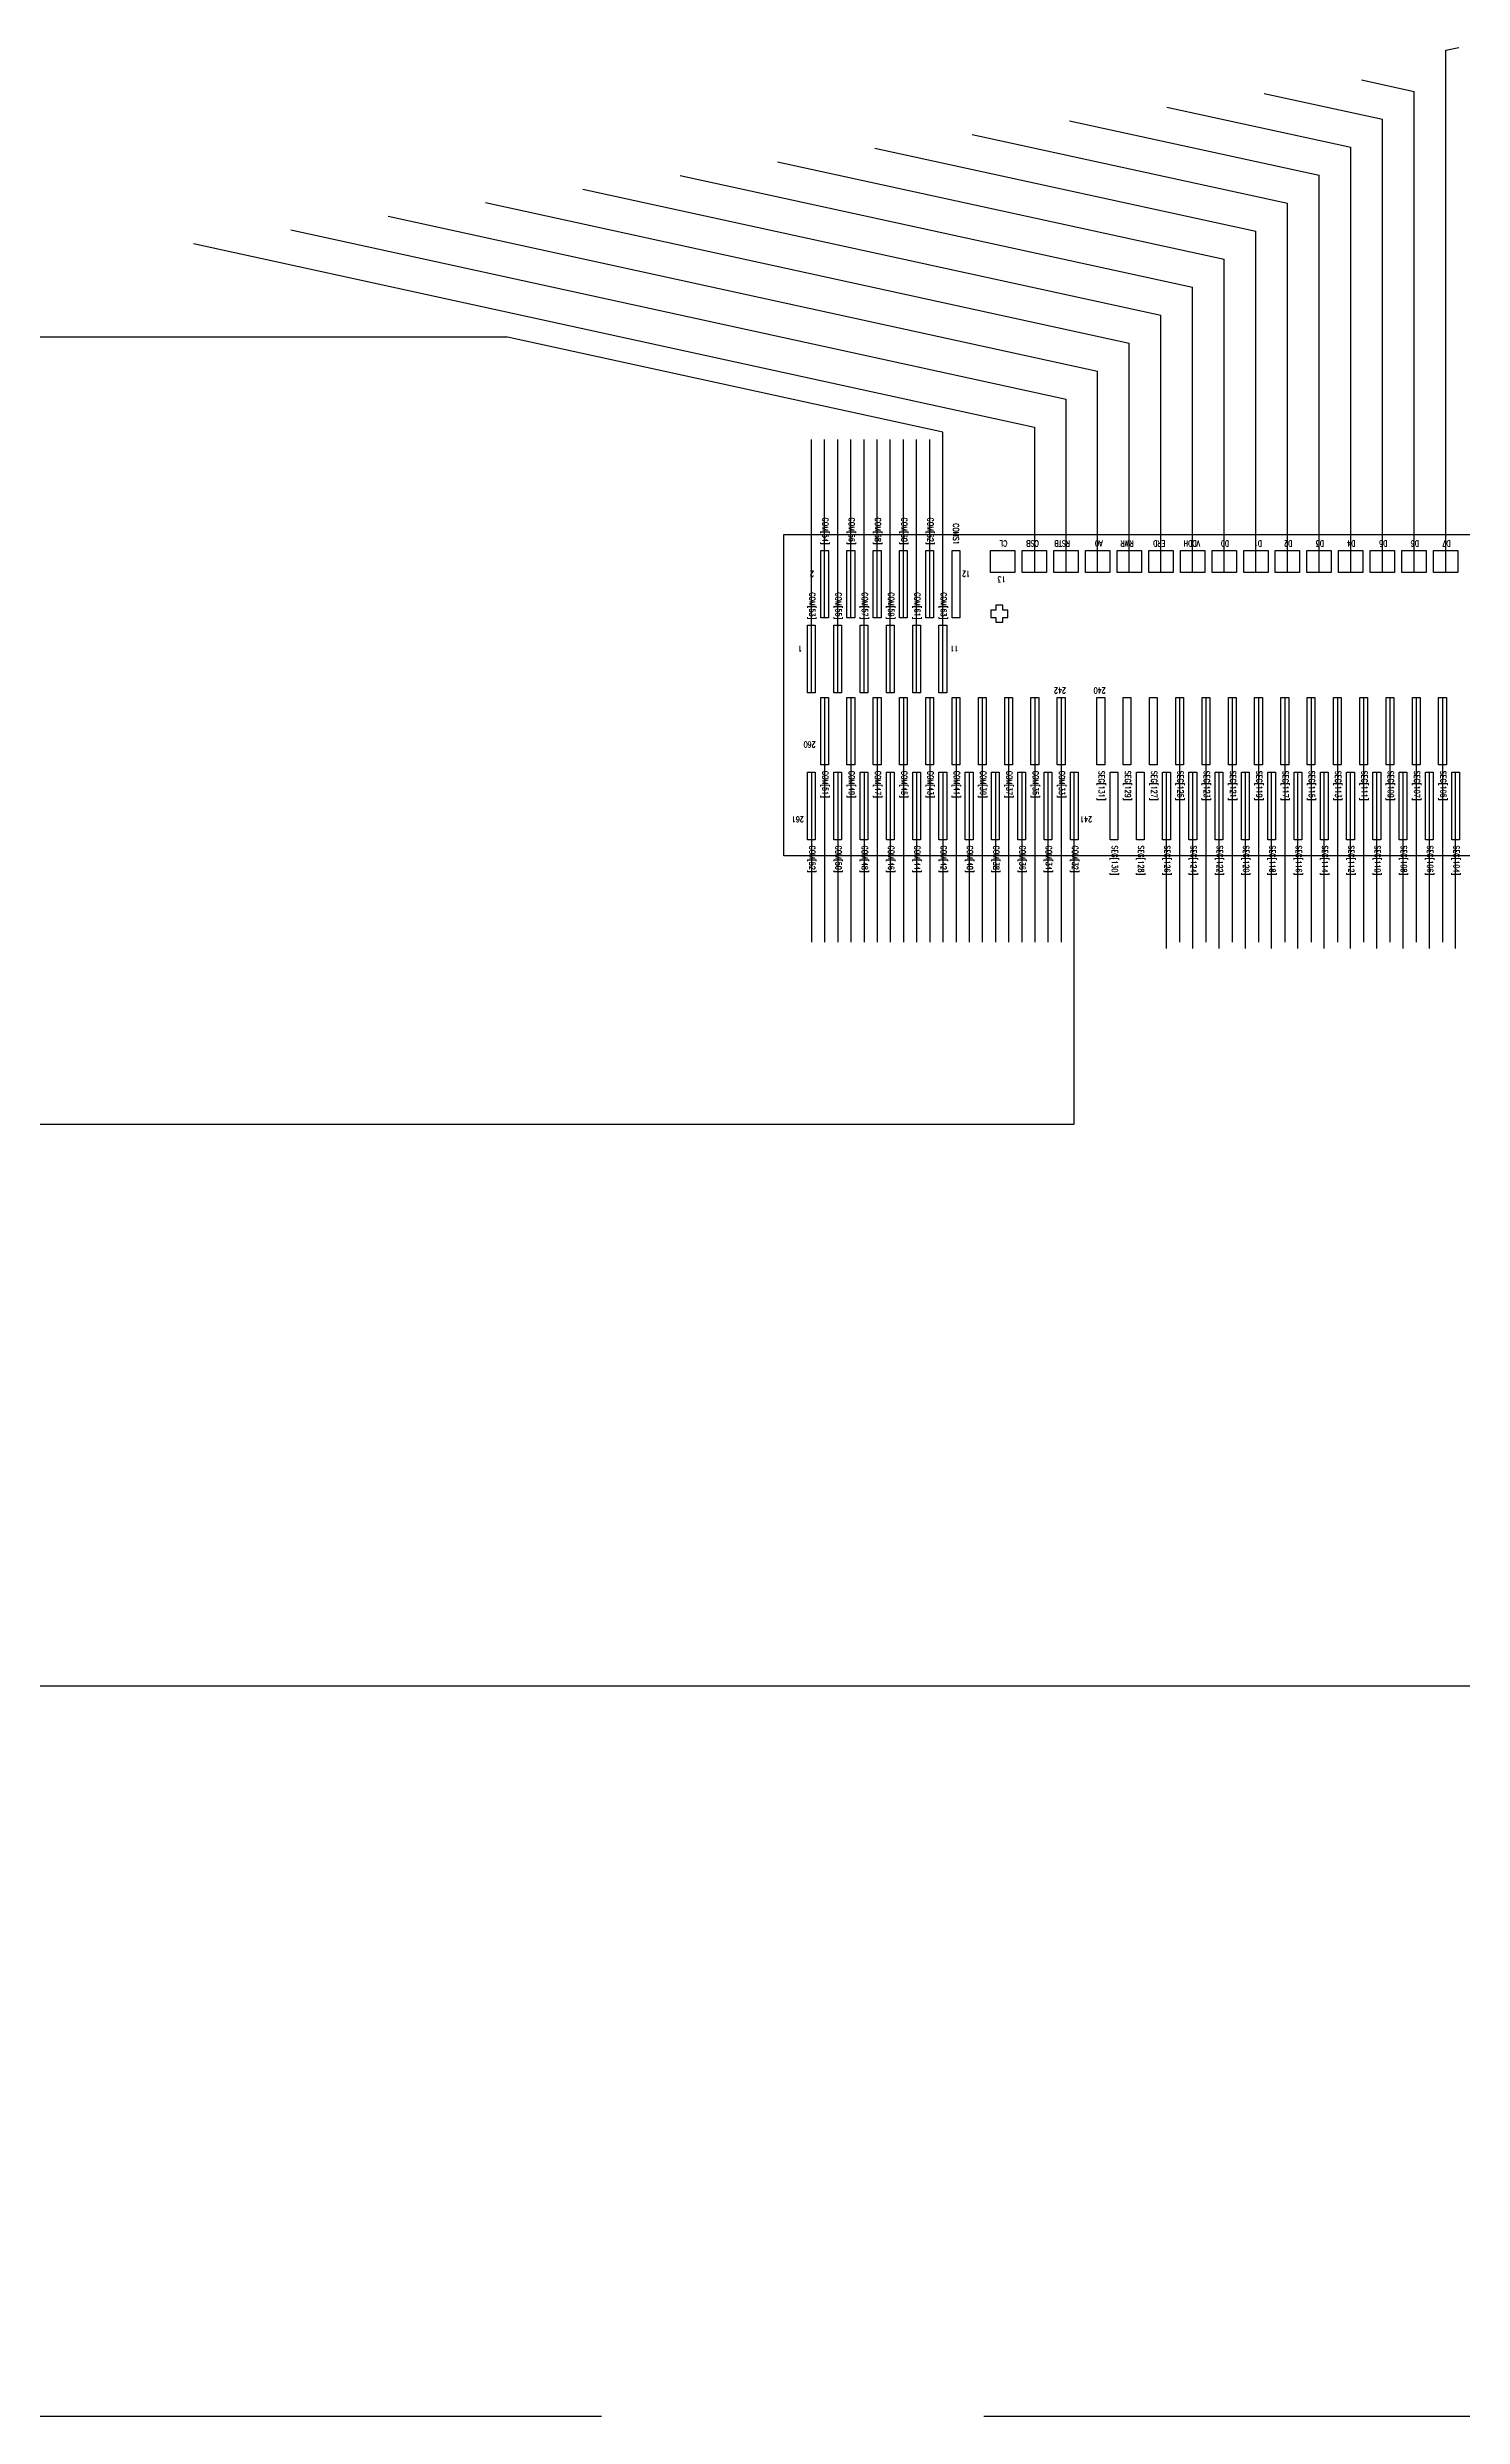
# Model space of a CAD drawing. Header units: millimetres. Extents: x 2413 to 2805, y 744 to 1021.
# Drawn here: x 2492.339 to 2495.247, y 942.071 to 946.937 of the extents above; entities that cross this region are included whole.
import ezdxf
from ezdxf.enums import TextEntityAlignment as Align

# ---------------------------------------------------------------- set-up
doc = ezdxf.new("R2010")
doc.units = ezdxf.units.MM
doc.linetypes.add('DASHED2', pattern=[0.375, 0.25, -0.125])
for name, color, linetype in [('B', 1, 'Continuous'), ('C', 7, 'Continuous'), ('D', 4, 'Continuous'), ('F', 2, 'Continuous')]:
    doc.layers.add(name, color=color, linetype=linetype)
doc.styles.add('Cog', font='txt.shx', dxfattribs={"width": 0.8, "height": 0.028})

msp = doc.modelspace()

# ---------------------------------------------------------------- linework, layer by layer
at = {"ltscale": 6.286513}
msp.add_line((2530.8392, 943.5712), (2460.8392, 943.5712), dxfattribs=at)
at = {"color": 6, "linetype": 'DASHED2', "ltscale": 6.286513}
msp.add_line((2528.8392, 942.0712), (2462.8392, 942.0712), dxfattribs=at)
at = {"layer": 'B', "color": 6}
for p, q in [((2493.2846, 946.3417), (2465.5353, 946.3417)), ((2494.1789, 946.1465), (2493.2846, 946.3417)), ((2494.1789, 945.6114), (2494.1789, 946.1465)), ((2494.4489, 944.7252), (2494.4489, 945.4479)), ((2466.4848, 944.7252), (2494.4489, 944.7252))]:
    msp.add_line(p, q, dxfattribs=at)
for points in [[(2493.9089, 945.6114), (2493.9089, 946.1311)], [(2493.9359, 945.7649), (2493.9359, 946.1311)], [(2493.9629, 945.6114), (2493.9629, 946.1311)], [(2493.9899, 945.7649), (2493.9899, 946.1311)], [(2494.0169, 945.6114), (2494.0169, 946.1311)], [(2494.0439, 945.7649), (2494.0439, 946.1311)], [(2494.0709, 945.6114), (2494.0709, 946.1311)], [(2494.0979, 945.7649), (2494.0979, 946.1311)], [(2494.1249, 945.6114), (2494.1249, 946.1311)], [(2494.1519, 945.7649), (2494.1519, 946.1311)], [(2493.9359, 945.6014), (2493.9359, 945.099)], [(2493.9899, 945.6014), (2493.9899, 945.099)], [(2494.0439, 945.6014), (2494.0439, 945.099)], [(2494.0979, 945.6014), (2494.0979, 945.099)], [(2494.1519, 945.6014), (2494.1519, 945.099)], [(2494.2059, 945.6014), (2494.2059, 945.099)], [(2494.2599, 945.6014), (2494.2599, 945.099)], [(2494.3139, 945.6014), (2494.3139, 945.099)], [(2494.3679, 945.6014), (2494.3679, 945.099)], [(2494.4219, 945.6014), (2494.4219, 945.099)], [(2493.9089, 945.4479), (2493.9089, 945.099)], [(2493.9629, 945.4479), (2493.9629, 945.099)], [(2494.0169, 945.4479), (2494.0169, 945.099)], [(2494.0709, 945.4479), (2494.0709, 945.099)], [(2494.1249, 945.4479), (2494.1249, 945.099)], [(2494.1789, 945.4479), (2494.1789, 945.099)], [(2494.2329, 945.4479), (2494.2329, 945.099)], [(2494.2869, 945.4479), (2494.2869, 945.099)], [(2494.3409, 945.4479), (2494.3409, 945.099)], [(2494.3949, 945.4479), (2494.3949, 945.099)]]:
    msp.add_lwpolyline(points, dxfattribs=at)
at = {"layer": 'C'}
for points in [[(2493.9279, 945.9034), (2493.9439, 945.9034), (2493.9439, 945.7649), (2493.9279, 945.7649)], [(2493.9819, 945.9034), (2493.9979, 945.9034), (2493.9979, 945.7649), (2493.9819, 945.7649)], [(2494.0359, 945.9034), (2494.0519, 945.9034), (2494.0519, 945.7649), (2494.0359, 945.7649)], [(2494.0899, 945.9034), (2494.1059, 945.9034), (2494.1059, 945.7649), (2494.0899, 945.7649)], [(2494.1439, 945.9034), (2494.1599, 945.9034), (2494.1599, 945.7649), (2494.1439, 945.7649)], [(2494.1979, 945.9034), (2494.2139, 945.9034), (2494.2139, 945.7649), (2494.1979, 945.7649)], [(2494.3419, 945.9034), (2494.3919, 945.9034), (2494.3919, 945.8584), (2494.3419, 945.8584)], [(2494.4069, 945.9034), (2494.4569, 945.9034), (2494.4569, 945.8584), (2494.4069, 945.8584)], [(2494.4719, 945.9034), (2494.5219, 945.9034), (2494.5219, 945.8584), (2494.4719, 945.8584)], [(2494.5369, 945.9034), (2494.5869, 945.9034), (2494.5869, 945.8584), (2494.5369, 945.8584)], [(2494.6019, 945.9034), (2494.6519, 945.9034), (2494.6519, 945.8584), (2494.6019, 945.8584)], [(2494.6669, 945.9034), (2494.7169, 945.9034), (2494.7169, 945.8584), (2494.6669, 945.8584)], [(2494.7319, 945.9034), (2494.7819, 945.9034), (2494.7819, 945.8584), (2494.7319, 945.8584)], [(2494.7969, 945.9034), (2494.8469, 945.9034), (2494.8469, 945.8584), (2494.7969, 945.8584)], [(2494.8619, 945.9034), (2494.9119, 945.9034), (2494.9119, 945.8584), (2494.8619, 945.8584)], [(2494.9269, 945.9034), (2494.9769, 945.9034), (2494.9769, 945.8584), (2494.9269, 945.8584)], [(2494.9919, 945.9034), (2495.0419, 945.9034), (2495.0419, 945.8584), (2494.9919, 945.8584)], [(2495.0569, 945.9034), (2495.1069, 945.9034), (2495.1069, 945.8584), (2495.0569, 945.8584)], [(2495.1219, 945.9034), (2495.1719, 945.9034), (2495.1719, 945.8584), (2495.1219, 945.8584)], [(2495.1869, 945.9034), (2495.2369, 945.9034), (2495.2369, 945.8584), (2495.1869, 945.8584)], [(2494.3024, 945.7559), (2494.3024, 945.7659), (2494.3124, 945.7659), (2494.3124, 945.7809), (2494.3024, 945.7809), (2494.3024, 945.7909), (2494.2874, 945.7909), (2494.2874, 945.7809), (2494.2774, 945.7809), (2494.2774, 945.7659), (2494.2874, 945.7659), (2494.2874, 945.7559)], [(2493.9009, 945.7499), (2493.9169, 945.7499), (2493.9169, 945.6114), (2493.9009, 945.6114)], [(2493.9549, 945.7499), (2493.9709, 945.7499), (2493.9709, 945.6114), (2493.9549, 945.6114)], [(2494.0089, 945.7499), (2494.0249, 945.7499), (2494.0249, 945.6114), (2494.0089, 945.6114)], [(2494.0629, 945.7499), (2494.0789, 945.7499), (2494.0789, 945.6114), (2494.0629, 945.6114)], [(2494.1169, 945.7499), (2494.1329, 945.7499), (2494.1329, 945.6114), (2494.1169, 945.6114)], [(2494.1709, 945.7499), (2494.1869, 945.7499), (2494.1869, 945.6114), (2494.1709, 945.6114)], [(2493.9279, 945.6014), (2493.9439, 945.6014), (2493.9439, 945.4629), (2493.9279, 945.4629)], [(2493.9819, 945.6014), (2493.9979, 945.6014), (2493.9979, 945.4629), (2493.9819, 945.4629)], [(2494.0359, 945.6014), (2494.0519, 945.6014), (2494.0519, 945.4629), (2494.0359, 945.4629)], [(2494.0899, 945.6014), (2494.1059, 945.6014), (2494.1059, 945.4629), (2494.0899, 945.4629)], [(2494.1439, 945.6014), (2494.1599, 945.6014), (2494.1599, 945.4629), (2494.1439, 945.4629)], [(2494.1979, 945.6014), (2494.2139, 945.6014), (2494.2139, 945.4629), (2494.1979, 945.4629)], [(2494.2519, 945.6014), (2494.2679, 945.6014), (2494.2679, 945.4629), (2494.2519, 945.4629)], [(2494.3059, 945.6014), (2494.3219, 945.6014), (2494.3219, 945.4629), (2494.3059, 945.4629)], [(2494.3599, 945.6014), (2494.3759, 945.6014), (2494.3759, 945.4629), (2494.3599, 945.4629)], [(2494.4139, 945.6014), (2494.4299, 945.6014), (2494.4299, 945.4629), (2494.4139, 945.4629)], [(2494.4954, 945.6014), (2494.5114, 945.6014), (2494.5114, 945.4629), (2494.4954, 945.4629)], [(2494.5494, 945.6014), (2494.5654, 945.6014), (2494.5654, 945.4629), (2494.5494, 945.4629)], [(2494.6034, 945.6014), (2494.6194, 945.6014), (2494.6194, 945.4629), (2494.6034, 945.4629)], [(2494.6574, 945.6014), (2494.6734, 945.6014), (2494.6734, 945.4629), (2494.6574, 945.4629)], [(2494.7114, 945.6014), (2494.7274, 945.6014), (2494.7274, 945.4629), (2494.7114, 945.4629)], [(2494.7654, 945.6014), (2494.7814, 945.6014), (2494.7814, 945.4629), (2494.7654, 945.4629)], [(2494.8194, 945.6014), (2494.8354, 945.6014), (2494.8354, 945.4629), (2494.8194, 945.4629)], [(2494.8734, 945.6014), (2494.8894, 945.6014), (2494.8894, 945.4629), (2494.8734, 945.4629)], [(2494.9274, 945.6014), (2494.9434, 945.6014), (2494.9434, 945.4629), (2494.9274, 945.4629)], [(2494.9814, 945.6014), (2494.9974, 945.6014), (2494.9974, 945.4629), (2494.9814, 945.4629)], [(2495.0354, 945.6014), (2495.0514, 945.6014), (2495.0514, 945.4629), (2495.0354, 945.4629)], [(2495.0894, 945.6014), (2495.1054, 945.6014), (2495.1054, 945.4629), (2495.0894, 945.4629)], [(2495.1434, 945.6014), (2495.1594, 945.6014), (2495.1594, 945.4629), (2495.1434, 945.4629)], [(2495.1974, 945.6014), (2495.2134, 945.6014), (2495.2134, 945.4629), (2495.1974, 945.4629)], [(2493.9009, 945.4479), (2493.9169, 945.4479), (2493.9169, 945.3094), (2493.9009, 945.3094)], [(2493.9549, 945.4479), (2493.9709, 945.4479), (2493.9709, 945.3094), (2493.9549, 945.3094)], [(2494.0089, 945.4479), (2494.0249, 945.4479), (2494.0249, 945.3094), (2494.0089, 945.3094)], [(2494.0629, 945.4479), (2494.0789, 945.4479), (2494.0789, 945.3094), (2494.0629, 945.3094)], [(2494.1169, 945.4479), (2494.1329, 945.4479), (2494.1329, 945.3094), (2494.1169, 945.3094)], [(2494.1709, 945.4479), (2494.1869, 945.4479), (2494.1869, 945.3094), (2494.1709, 945.3094)], [(2494.2249, 945.4479), (2494.2409, 945.4479), (2494.2409, 945.3094), (2494.2249, 945.3094)], [(2494.2789, 945.4479), (2494.2949, 945.4479), (2494.2949, 945.3094), (2494.2789, 945.3094)], [(2494.3329, 945.4479), (2494.3489, 945.4479), (2494.3489, 945.3094), (2494.3329, 945.3094)], [(2494.3869, 945.4479), (2494.4029, 945.4479), (2494.4029, 945.3094), (2494.3869, 945.3094)], [(2494.4409, 945.4479), (2494.4569, 945.4479), (2494.4569, 945.3094), (2494.4409, 945.3094)], [(2494.5224, 945.4479), (2494.5384, 945.4479), (2494.5384, 945.3094), (2494.5224, 945.3094)], [(2494.5764, 945.4479), (2494.5924, 945.4479), (2494.5924, 945.3094), (2494.5764, 945.3094)], [(2494.6304, 945.4479), (2494.6464, 945.4479), (2494.6464, 945.3094), (2494.6304, 945.3094)], [(2494.6844, 945.4479), (2494.7004, 945.4479), (2494.7004, 945.3094), (2494.6844, 945.3094)], [(2494.7384, 945.4479), (2494.7544, 945.4479), (2494.7544, 945.3094), (2494.7384, 945.3094)], [(2494.7924, 945.4479), (2494.8084, 945.4479), (2494.8084, 945.3094), (2494.7924, 945.3094)], [(2494.8464, 945.4479), (2494.8624, 945.4479), (2494.8624, 945.3094), (2494.8464, 945.3094)], [(2494.9004, 945.4479), (2494.9164, 945.4479), (2494.9164, 945.3094), (2494.9004, 945.3094)], [(2494.9544, 945.4479), (2494.9704, 945.4479), (2494.9704, 945.3094), (2494.9544, 945.3094)], [(2495.0084, 945.4479), (2495.0244, 945.4479), (2495.0244, 945.3094), (2495.0084, 945.3094)], [(2495.0624, 945.4479), (2495.0784, 945.4479), (2495.0784, 945.3094), (2495.0624, 945.3094)], [(2495.1164, 945.4479), (2495.1324, 945.4479), (2495.1324, 945.3094), (2495.1164, 945.3094)], [(2495.1704, 945.4479), (2495.1864, 945.4479), (2495.1864, 945.3094), (2495.1704, 945.3094)], [(2495.2244, 945.4479), (2495.2404, 945.4479), (2495.2404, 945.3094), (2495.2244, 945.3094)]]:
    msp.add_lwpolyline(points, close=True, dxfattribs=at)
at = {"layer": 'C', "color": 5}
msp.add_lwpolyline([(2494.2769, 945.9034), (2494.3269, 945.9034), (2494.3269, 945.8584), (2494.2769, 945.8584)], close=True, dxfattribs=at)
at = {"layer": 'D', "linetype": 'Continuous'}
msp.add_lwpolyline([(2493.8519, 945.9364), (2498.6919, 945.9364), (2498.6919, 945.2764), (2493.8519, 945.2764)], close=True, dxfattribs=at)
at = {"layer": 'F'}
for p, q in [((2495.2119, 946.9306), (2495.2392, 946.9365)), ((2495.2119, 945.8584), (2495.2119, 946.9306)), ((2495.0392, 946.8697), (2495.1469, 946.8462)), ((2494.6392, 946.8137), (2495.0169, 946.7313)), ((2494.8392, 946.8417), (2495.0819, 946.7888)), ((2495.1469, 945.8584), (2495.1469, 946.8462)), ((2494.2392, 946.7577), (2494.8869, 946.6164)), ((2494.4392, 946.7857), (2494.9519, 946.6738)), ((2495.0819, 945.8584), (2495.0819, 946.7888)), ((2494.0392, 946.7297), (2494.8219, 946.5589)), ((2495.0169, 945.8584), (2495.0169, 946.7313)), ((2493.6392, 946.6737), (2494.6919, 946.444)), ((2493.8392, 946.7017), (2494.7569, 946.5014)), ((2494.9519, 945.8584), (2494.9519, 946.6738)), ((2493.2392, 946.6177), (2494.5619, 946.3291)), ((2493.4392, 946.6457), (2494.6269, 946.3865)), ((2494.8869, 945.8584), (2494.8869, 946.6164)), ((2493.0392, 946.5897), (2494.4969, 946.2716)), ((2492.6392, 946.5337), (2494.3669, 946.1567)), ((2494.8219, 945.8584), (2494.8219, 946.5589)), ((2494.7569, 945.8584), (2494.7569, 946.5014)), ((2494.6919, 945.8584), (2494.6919, 946.444)), ((2494.6269, 945.8584), (2494.6269, 946.3865)), ((2494.5619, 945.8584), (2494.5619, 946.3291)), ((2494.4969, 945.8584), (2494.4969, 946.2716)), ((2494.3669, 946.1567), (2494.3669, 945.8584))]:
    msp.add_line(p, q, dxfattribs=at)
at = {"layer": 'F', "color": 6}
for p in [(2492.8392, 946.5617), (2494.4319, 945.8584)]:
    msp.add_line(p, (2494.4319, 946.2141), dxfattribs=at)
at = {"layer": 'F'}
for points in [[(2494.6654, 945.6014), (2494.6654, 945.099)], [(2494.7194, 945.6014), (2494.7194, 945.099)], [(2494.7734, 945.6014), (2494.7734, 945.099)], [(2494.8274, 945.6014), (2494.8274, 945.099)], [(2494.8814, 945.6014), (2494.8814, 945.099)], [(2494.9354, 945.6014), (2494.9354, 945.099)], [(2494.9894, 945.6014), (2494.9894, 945.099)], [(2495.0434, 945.6014), (2495.0434, 945.099)], [(2495.0974, 945.6014), (2495.0974, 945.099)], [(2495.1514, 945.6014), (2495.1514, 945.099)], [(2495.2054, 945.6014), (2495.2054, 945.099)], [(2494.6384, 945.0859), (2494.6384, 945.4479)], [(2494.6924, 945.0859), (2494.6924, 945.4479)], [(2494.7464, 945.0859), (2494.7464, 945.4479)], [(2494.8004, 945.0859), (2494.8004, 945.4479)], [(2494.8544, 945.0859), (2494.8544, 945.4479)], [(2494.9084, 945.0859), (2494.9084, 945.4479)], [(2494.9624, 945.0859), (2494.9624, 945.4479)], [(2495.0164, 945.0859), (2495.0164, 945.4479)], [(2495.0704, 945.0859), (2495.0704, 945.4479)], [(2495.1244, 945.0859), (2495.1244, 945.4479)], [(2495.1784, 945.0859), (2495.1784, 945.4479)], [(2495.2324, 945.0859), (2495.2324, 945.4479)]]:
    msp.add_lwpolyline(points, dxfattribs=at)

# ---------------------------------------------------------------- texts
at = {"layer": 'D', "linetype": 'Continuous', "style": 'Cog', "width": 0.8}
for s, rotation, p in [('COM[54]', 270, (2493.9316, 945.9154)), ('COM[56]', 270, (2493.9856, 945.9154)), ('COM[58]', 270, (2494.0396, 945.9154)), ('COM[60]', 270, (2494.0936, 945.9154)), ('COM[62]', 270, (2494.1476, 945.9154)), ('COMS1', 270, (2494.1999, 945.9154)), ('CL', 180, (2494.2956, 945.9239)), ('CSB', 180, (2494.3505, 945.9239)), ('RSTB', 180, (2494.4082, 945.9239)), ('A0', 180, (2494.4915, 945.9239)), ('RWR', 180, (2494.5437, 945.9239)), ('ERD', 180, (2494.611, 945.9239)), ('VDDH', 180, (2494.6737, 945.9239)), ('D0', 180, (2494.7501, 945.9239)), ('D1', 180, (2494.8178, 945.9239)), ('D2', 180, (2494.8801, 945.9239)), ('D3', 180, (2494.9451, 945.9239)), ('D4', 180, (2495.0096, 945.9239)), ('D5', 180, (2495.0751, 945.9239)), ('D6', 180, (2495.1401, 945.9239)), ('D7', 180, (2495.2051, 945.9239)), ('2', 180, (2493.9059, 945.8614)), ('12', 180, (2494.2184, 945.8614)), ('13', 180, (2494.2913, 945.85)), ('COM[53]', 270, (2493.9046, 945.7619)), ('COM[55]', 270, (2493.9586, 945.7619)), ('COM[57]', 270, (2494.0126, 945.7619)), ('COM[59]', 270, (2494.0666, 945.7619)), ('COM[61]', 270, (2494.1206, 945.7619)), ('COM[63]', 270, (2494.1746, 945.7619)), ('1', 180, (2493.8816, 945.7079)), ('11', 180, (2494.1941, 945.7079)), ('242', 180, (2494.4072, 945.6217)), ('240', 180, (2494.4887, 945.6217)), ('260', 180, (2493.8929, 945.5108)), ('261', 180, (2493.8686, 945.3573)), ('241', 180, (2494.461, 945.3573))]:
    msp.add_text(s, height=0.012, rotation=rotation, dxfattribs=at).set_placement(p, align=Align.RIGHT)
for s, p in [('COM[51]', (2493.9316, 945.4509)), ('COM[49]', (2493.9856, 945.4509)), ('COM[47]', (2494.0396, 945.4509)), ('COM[45]', (2494.0936, 945.4509)), ('COM[43]', (2494.1476, 945.4509)), ('COM[41]', (2494.2016, 945.4509)), ('COM[39]', (2494.2556, 945.4509)), ('COM[37]', (2494.3096, 945.4509)), ('COM[35]', (2494.3636, 945.4509)), ('COM[33]', (2494.4176, 945.4509)), ('SEG[131]', (2494.4991, 945.4509)), ('SEG[129]', (2494.5531, 945.4509)), ('SEG[127]', (2494.6071, 945.4509)), ('SEG[125]', (2494.6611, 945.4509)), ('SEG[123]', (2494.7151, 945.4509)), ('SEG[121]', (2494.7691, 945.4509)), ('SEG[119]', (2494.8231, 945.4509)), ('SEG[117]', (2494.8771, 945.4509)), ('SEG[115]', (2494.9311, 945.4509)), ('SEG[113]', (2494.9851, 945.4509)), ('SEG[111]', (2495.0391, 945.4509)), ('SEG[109]', (2495.0931, 945.4509)), ('SEG[107]', (2495.1471, 945.4509)), ('SEG[105]', (2495.2011, 945.4509)), ('COM[52]', (2493.9046, 945.2974)), ('COM[50]', (2493.9586, 945.2974)), ('COM[48]', (2494.0126, 945.2974)), ('COM[46]', (2494.0666, 945.2974)), ('COM[44]', (2494.1206, 945.2974)), ('COM[42]', (2494.1746, 945.2974)), ('COM[40]', (2494.2286, 945.2974)), ('COM[38]', (2494.2826, 945.2974)), ('COM[36]', (2494.3366, 945.2974)), ('COM[34]', (2494.3906, 945.2974)), ('COM[32]', (2494.4446, 945.2974)), ('SEG[130]', (2494.5261, 945.2974)), ('SEG[128]', (2494.5801, 945.2974)), ('SEG[126]', (2494.6341, 945.2974)), ('SEG[124]', (2494.6881, 945.2974)), ('SEG[122]', (2494.7421, 945.2974)), ('SEG[120]', (2494.7961, 945.2974)), ('SEG[118]', (2494.8501, 945.2974)), ('SEG[116]', (2494.9041, 945.2974)), ('SEG[114]', (2494.9581, 945.2974)), ('SEG[112]', (2495.0121, 945.2974)), ('SEG[110]', (2495.0661, 945.2974)), ('SEG[108]', (2495.1201, 945.2974)), ('SEG[106]', (2495.1741, 945.2974)), ('SEG[104]', (2495.2281, 945.2974))]:
    msp.add_text(s, height=0.012, rotation=270, dxfattribs=at).set_placement(p)

doc.saveas('drawing.dxf')
